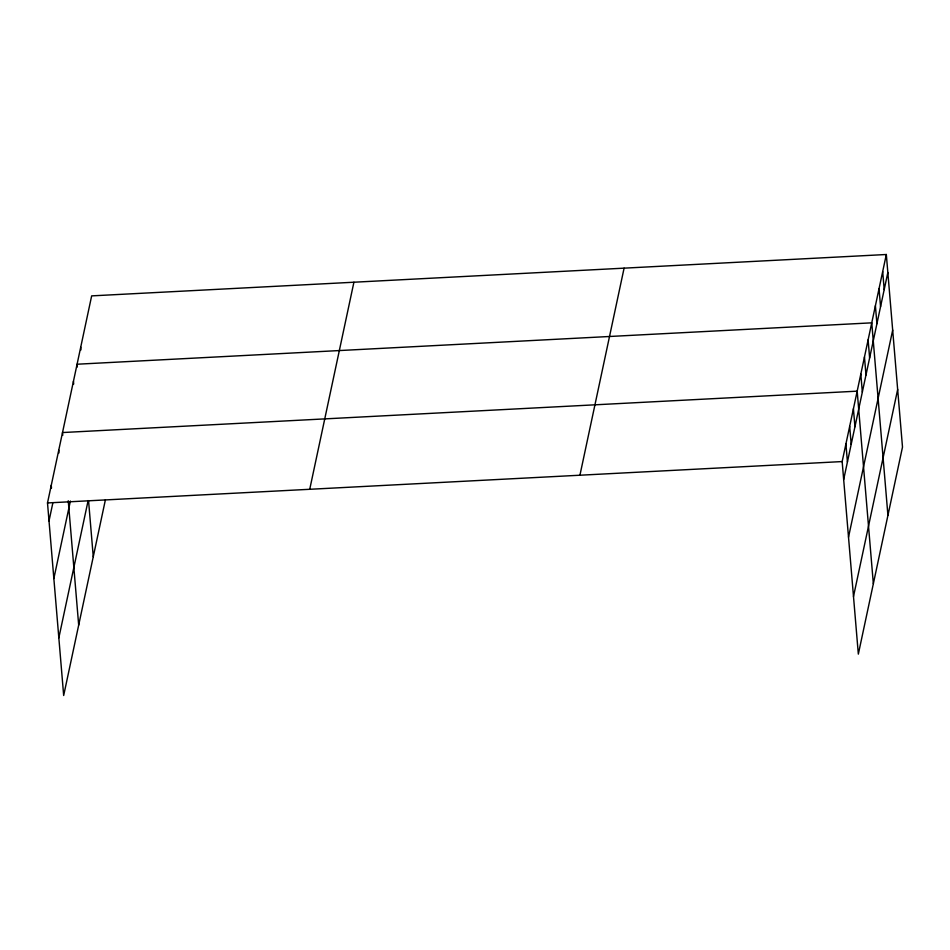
<?xml version="1.0" encoding="UTF-8"?>
<svg xmlns="http://www.w3.org/2000/svg" width="950" height="950" viewBox="0 0 950 950"><rect width="100%" height="100%" fill="white"/><g stroke="black" fill="none" stroke-linecap="round" stroke-linejoin="round"><path stroke-width="1.43" d="M105.403 499.819L63.674 695.495L47.5 502.942L91.663 295.877L886.326 254.505L902.5 447.058L858.337 654.123L842.163 461.569L886.326 254.505M49.008 520.944L52.761 503.346M53.853 578.55L70.383 501.03M58.829 637.889L88.124 500.591M309.736 489.286L353.911 282.233M579.928 475.226L624.091 268.161M843.671 479.56L887.846 272.507M848.516 537.166L892.679 330.101M853.492 596.517L897.667 389.452M47.5 502.942L842.163 461.569M882.693 271.581L884.201 289.584M879.047 288.669L880.555 306.672M875.401 305.746L876.909 323.748M887.929 515.387L871.756 322.834L77.093 364.218L77.33 366.985M868.11 339.91L869.618 357.912M864.464 356.998L865.984 375.001M860.819 374.086L862.339 392.077M873.347 583.716L857.185 391.162L62.522 432.547L62.748 435.314M853.421 408.761L854.941 426.764M849.668 426.36L851.188 444.363M845.916 443.959L847.424 461.961M80.738 347.13L80.964 349.897M88.552 500.638L93.266 556.771M73.447 381.294L73.684 384.061M68.246 500.757L78.684 625.1M58.757 450.146L58.995 452.912M51.252 485.343L51.49 488.11"/></g></svg>
